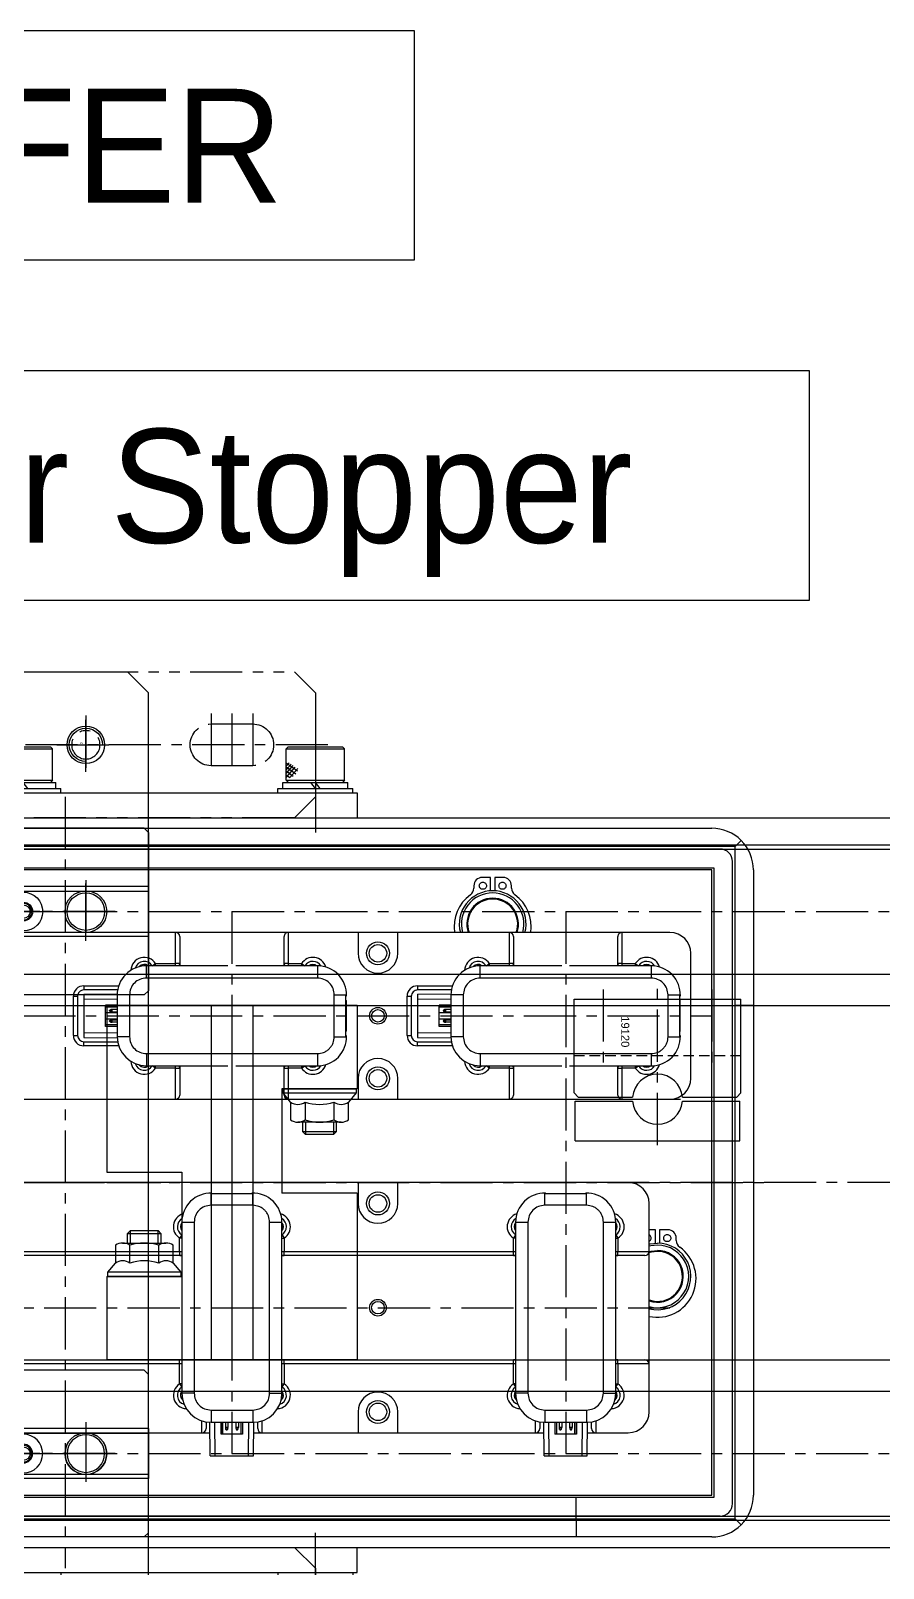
# Model space of a CAD drawing. Header units: inches. Extents: x 0 to 23821, y 0 to 11279.
# Drawn here: x 4228.9 to 4433.3, y 4325.3 to 4694.1 of the extents above; entities that cross this region are included whole.
import ezdxf

# ---------------------------------------------------------------- set-up
doc = ezdxf.new("R2010")
doc.units = ezdxf.units.IN
doc.header["$LTSCALE"] = 10
doc.header["$MEASUREMENT"] = 0
for name, pattern in [('CENTER', [2, 1.25, -0.25, 0.25, -0.25]), ('HIDDEN', [0.375, 0.25, -0.125]), ('PHANTOM', [2.5, 1.25, -0.25, 0.25, -0.25, 0.25, -0.25])]:
    doc.linetypes.add(name, pattern=pattern)
doc.layers.get('Defpoints').update_dxf_attribs({"color": 8})
for name, color, linetype in [('11', 1, 'CENTER'), ('22', 2, 'HIDDEN'), ('44', 4, 'Continuous'), ('66', 6, 'PHANTOM'), ('A', 8, 'Continuous'), ('B', 123, 'Continuous'), ('G', 231, 'Continuous'), ('P', 142, 'Continuous'), ('T', 3, 'Continuous'), ('V', 1, 'Continuous'), ('Y', 60, 'Continuous')]:
    doc.layers.add(name, color=color, linetype=linetype)
doc.styles.add('SCI', font='')
doc.styles.get("Standard").update_dxf_attribs({"font": 'arial.ttf'})
doc.styles.get('SCI').set_extended_font_data('Gulim')
doc.dimstyles.new('SCH', dxfattribs={"dimtxt": 2.5, "dimasz": 2, "dimexe": 1.25, "dimexo": 0.625, "dimtad": 1, "dimdec": 8, "dimtxsty": 'SCI', "dimcen": 2.5, "dimclrd": 4, "dimclre": 4, "dimclrt": 7, "dimadec": 8, "dimazin": 2, "dimtfac": 1, "dimtdec": 8, "dimtmove": 0, "dimatfit": 3, "dimfxl": 1, "dimarcsym": 0})

# ---------------------------------------------------------------- blocks, each defined once
blk = doc.blocks.new('A$C24f58618')
for p, q in [((60, 85), (0, 85)), ((0, 85), (0, 45)), ((60, 85), (60, 65)), ((42, 65), (42, 40)), ((60, 65), (42, 65)), ((42.25, 64), (42.25, 65)), ((42.25, 65), (59.75, 65)), ((44.07, 61.8), (42.25, 64)), ((42.25, 64), (59.75, 64)), ((59.75, 64), (57.93, 61.8)), ((59.75, 65), (59.75, 64)), ((44.07, 61.8), (44.07, 57.54)), ((47.54, 61.8), (47.54, 57.54)), ((54.46, 61.8), (54.46, 57.54)), ((57.93, 57.54), (57.93, 61.8)), ((56.2, 57), (45.8, 57)), ((47, 54.68), (47, 57)), ((55, 57), (55, 54.68)), ((47.68, 54), (47, 54.68)), ((55, 54.68), (47, 54.68)), ((54.32, 54), (47.68, 54)), ((55, 54.68), (54.32, 54)), ((0, 45), (18, 45)), ((18, 45), (18, 20)), ((60, 40), (42, 40)), ((60, 40), (60, 0)), ((5, 30.32), (5.68, 31)), ((5, 28), (5, 30.32)), ((5, 30.32), (13, 30.32)), ((5.68, 31), (12.32, 31)), ((12.32, 31), (13, 30.32)), ((13, 30.32), (13, 28)), ((2.07, 27.46), (2.07, 23.2)), ((3.8, 28), (14.2, 28)), ((5.54, 23.2), (5.54, 27.46)), ((12.46, 23.2), (12.46, 27.46)), ((15.93, 23.2), (15.93, 27.46)), ((0.25, 21), (2.07, 23.2)), ((15.93, 23.2), (17.75, 21)), ((0, 20), (18, 20)), ((0, 20), (0, 0)), ((0.25, 20), (0.25, 21)), ((17.75, 21), (0.25, 21)), ((17.75, 20), (0.25, 20)), ((17.75, 21), (17.75, 20)), ((60, 0), (0, 0))]:
    blk.add_line(p, q)
for centre, radius, start, end in [((45.8, 64.33), 3.07, 235.6158, 304.3842), ((51, 72.73), 11.46, 252.412, 287.588), ((56.2, 64.33), 3.07, 235.6158, 304.3842), ((45.8, 60.07), 3.07, 235.6158, 304.3842), ((51, 68.46), 11.46, 252.412, 287.588), ((56.2, 60.07), 3.07, 235.6158, 304.3842), ((3.8, 24.93), 3.07, 55.6158, 124.3842), ((9, 16.54), 11.46, 72.412, 107.588), ((14.2, 24.93), 3.07, 55.6158, 124.3842), ((3.8, 20.67), 3.07, 55.6158, 124.3842), ((9, 12.27), 11.46, 72.412, 107.588), ((14.2, 20.67), 3.07, 55.6158, 124.3842)]:
    blk.add_arc(centre, radius, start, end)
at = {"layer": '11'}
blk.add_line((30, 85), (30, 0), dxfattribs=at)
at = {"layer": 'A'}
for p, q in [((25, 85), (25, 0)), ((35, 85), (35, 0))]:
    blk.add_line(p, q, dxfattribs=at)
at = {"layer": 'T'}
for p, q in [((47.68, 57), (47.68, 54)), ((54.32, 57), (54.32, 54)), ((5.68, 28), (5.68, 31)), ((12.32, 28), (12.32, 31))]:
    blk.add_line(p, q, dxfattribs=at)
blk = doc.blocks.new('A$Cf3967718')
at = {"linetype": 'Continuous'}
for p, q in [((-61.5, 147), (-62, 146.5)), ((-62, 139), (-62, 146.5)), ((-48, 146.5), (-62, 146.5)), ((-48.5, 147), (-61.5, 147)), ((-48, 146.5), (-48.5, 147)), ((-48, 139), (-48, 146.5)), ((8.5, 147), (8, 146.5)), ((8, 139), (8, 146.5)), ((22, 146.5), (8, 146.5)), ((21.5, 147), (8.5, 147)), ((22, 146.5), (21.5, 147)), ((22, 139), (22, 146.5)), ((28.5, 147), (28, 146.5)), ((28, 139), (28, 146.5)), ((42, 146.5), (28, 146.5)), ((41.5, 147), (28.5, 147)), ((42, 146.5), (41.5, 147)), ((42, 139), (42, 146.5)), ((98.5, 147), (98, 146.5)), ((98, 139), (98, 146.5)), ((112, 146.5), (98, 146.5)), ((111.5, 147), (98.5, 147)), ((112, 146.5), (111.5, 147)), ((112, 139), (112, 146.5)), ((-48.9, 139.67), (-50.79, 141.82)), ((-48, 143.17), (-50.7, 141.24)), ((-48, 142.25), (-50.34, 140.57)), ((-48, 139.67), (-50.19, 142.16)), ((-48, 140.59), (-49.71, 142.53)), ((-48, 141.25), (-49.71, 140.02)), ((-48, 141.53), (-49.22, 142.9)), ((-48, 140.34), (-48.92, 139.67)), ((-48, 142.4), (-48.69, 143.17)), ((21.1, 139.67), (19.21, 141.82)), ((22, 143.17), (19.3, 141.24)), ((22, 142.25), (19.66, 140.57)), ((22, 139.67), (19.81, 142.16)), ((22, 140.59), (20.29, 142.53)), ((22, 141.25), (20.29, 140.02)), ((22, 141.53), (20.78, 142.9)), ((22, 140.34), (21.08, 139.67)), ((22, 142.4), (21.31, 143.17)), ((41.1, 139.67), (39.21, 141.82)), ((42, 143.17), (39.3, 141.24)), ((42, 142.25), (39.66, 140.57)), ((42, 139.67), (39.81, 142.16)), ((42, 140.59), (40.29, 142.53)), ((42, 141.25), (40.29, 140.02)), ((42, 141.53), (40.78, 142.9)), ((42, 140.34), (41.08, 139.67)), ((42, 142.4), (41.31, 143.17)), ((111.1, 139.67), (109.21, 141.82)), ((112, 143.17), (109.3, 141.24)), ((112, 142.25), (109.66, 140.57)), ((112, 139.67), (109.81, 142.16)), ((112, 140.59), (110.29, 142.53)), ((112, 141.25), (110.29, 140.02)), ((112, 141.53), (110.78, 142.9)), ((112, 140.34), (111.08, 139.67)), ((112, 142.4), (111.31, 143.17)), ((-46, 137), (-64, 137)), ((-64, 136), (-64, 137)), ((-62.81, 137), (-62.81, 138.5)), ((-47.19, 138.5), (-62.81, 138.5)), ((-62, 139), (-61.5, 138.5)), ((-48, 139), (-62, 139)), ((-56.12, 137), (-55, 138.5)), ((-55, 137), (-53.88, 138.5)), ((-48, 139), (-48.5, 138.5)), ((-47.19, 137), (-47.19, 138.5)), ((-46, 136), (-46, 137)), ((24, 137), (6, 137)), ((6, 136), (6, 137)), ((7.19, 137), (7.19, 138.5)), ((22.81, 138.5), (7.19, 138.5)), ((8, 139), (8.5, 138.5)), ((22, 139), (8, 139)), ((13.88, 137), (15, 138.5)), ((15, 137), (16.12, 138.5)), ((22, 139), (21.5, 138.5)), ((22.81, 137), (22.81, 138.5)), ((24, 136), (24, 137)), ((44, 137), (26, 137)), ((26, 136), (26, 137)), ((27.19, 137), (27.19, 138.5)), ((42.81, 138.5), (27.19, 138.5)), ((28, 139), (28.5, 138.5)), ((42, 139), (28, 139)), ((33.88, 137), (35, 138.5)), ((35, 137), (36.12, 138.5)), ((42, 139), (41.5, 138.5)), ((42.81, 137), (42.81, 138.5)), ((44, 136), (44, 137)), ((114, 137), (96, 137)), ((96, 136), (96, 137)), ((97.19, 137), (97.19, 138.5)), ((112.81, 138.5), (97.19, 138.5)), ((98, 139), (98.5, 138.5)), ((112, 139), (98, 139)), ((103.88, 137), (105, 138.5)), ((105, 137), (106.12, 138.5)), ((112, 139), (111.5, 138.5)), ((112.81, 137), (112.81, 138.5)), ((114, 136), (114, 137)), ((115, 136), (-65, 136)), ((-65, 136), (-65, 130)), ((-46, 136), (-64, 136)), ((24, 136), (6, 136)), ((44, 136), (26, 136)), ((114, 136), (96, 136)), ((115, 136), (115, 130)), ((115, 130), (-65, 130)), ((115, -45), (-65, -45)), ((-65, -51), (-65, -45)), ((115, -51), (115, -45)), ((115, -51), (-65, -51)), ((-46, -51), (-64, -51)), ((-64, -51), (-64, -52)), ((-46, -51), (-46, -52)), ((24, -51), (6, -51)), ((6, -51), (6, -52)), ((24, -51), (24, -52)), ((44, -51), (26, -51)), ((26, -51), (26, -52)), ((44, -51), (44, -52)), ((114, -51), (96, -51)), ((96, -51), (96, -52)), ((114, -51), (114, -52)), ((-46, -52), (-64, -52)), ((-62.81, -52), (-62.81, -53.5)), ((-47.19, -53.5), (-62.81, -53.5)), ((-62, -54), (-61.5, -53.5)), ((-62, -54), (-62, -61.5)), ((-48, -54), (-62, -54)), ((-56.12, -52), (-55, -53.5)), ((-55, -52), (-53.88, -53.5)), ((-48.9, -54.67), (-50.79, -56.82)), ((-48, -54.67), (-50.19, -57.16)), ((-48, -56.25), (-49.71, -55.02)), ((-48, -55.34), (-48.92, -54.67)), ((-48, -54), (-48.5, -53.5)), ((-48, -54), (-48, -61.5)), ((-47.19, -52), (-47.19, -53.5)), ((24, -52), (6, -52)), ((7.19, -52), (7.19, -53.5)), ((22.81, -53.5), (7.19, -53.5)), ((8, -54), (8.5, -53.5)), ((8, -54), (8, -61.5)), ((22, -54), (8, -54)), ((13.88, -52), (15, -53.5)), ((15, -52), (16.12, -53.5)), ((21.1, -54.67), (19.21, -56.82)), ((22, -54.67), (19.81, -57.16)), ((22, -56.25), (20.29, -55.02)), ((22, -55.34), (21.08, -54.67)), ((22, -54), (21.5, -53.5)), ((22, -54), (22, -61.5)), ((22.81, -52), (22.81, -53.5)), ((44, -52), (26, -52)), ((27.19, -52), (27.19, -53.5)), ((42.81, -53.5), (27.19, -53.5)), ((28, -54), (28.5, -53.5)), ((28, -54), (28, -61.5)), ((42, -54), (28, -54)), ((33.88, -52), (35, -53.5)), ((35, -52), (36.12, -53.5)), ((41.1, -54.67), (39.21, -56.82)), ((42, -54.67), (39.81, -57.16)), ((42, -56.25), (40.29, -55.02)), ((42, -55.34), (41.08, -54.67)), ((42, -54), (41.5, -53.5)), ((42, -54), (42, -61.5)), ((42.81, -52), (42.81, -53.5)), ((114, -52), (96, -52)), ((97.19, -52), (97.19, -53.5)), ((112.81, -53.5), (97.19, -53.5)), ((98, -54), (98.5, -53.5)), ((98, -54), (98, -61.5)), ((112, -54), (98, -54)), ((103.88, -52), (105, -53.5)), ((105, -52), (106.12, -53.5)), ((111.1, -54.67), (109.21, -56.82)), ((112, -54.67), (109.81, -57.16)), ((112, -56.25), (110.29, -55.02)), ((112, -55.34), (111.08, -54.67)), ((112, -54), (111.5, -53.5)), ((112, -54), (112, -61.5)), ((112.81, -52), (112.81, -53.5)), ((-48, -58.17), (-50.7, -56.24)), ((-48, -57.25), (-50.34, -55.57)), ((-48, -55.59), (-49.71, -57.53)), ((-48, -56.53), (-49.22, -57.9)), ((-48, -57.4), (-48.69, -58.17)), ((22, -58.17), (19.3, -56.24)), ((22, -57.25), (19.66, -55.57)), ((22, -55.59), (20.29, -57.53)), ((22, -56.53), (20.78, -57.9)), ((22, -57.4), (21.31, -58.17)), ((42, -58.17), (39.3, -56.24)), ((42, -57.25), (39.66, -55.57)), ((42, -55.59), (40.29, -57.53)), ((42, -56.53), (40.78, -57.9)), ((42, -57.4), (41.31, -58.17)), ((112, -58.17), (109.3, -56.24)), ((112, -57.25), (109.66, -55.57)), ((112, -55.59), (110.29, -57.53)), ((112, -56.53), (110.78, -57.9)), ((112, -57.4), (111.31, -58.17)), ((-61.5, -62), (-62, -61.5)), ((-48, -61.5), (-62, -61.5)), ((-48.5, -62), (-61.5, -62)), ((-48, -61.5), (-48.5, -62)), ((8.5, -62), (8, -61.5)), ((22, -61.5), (8, -61.5)), ((21.5, -62), (8.5, -62)), ((22, -61.5), (21.5, -62)), ((28.5, -62), (28, -61.5)), ((42, -61.5), (28, -61.5)), ((41.5, -62), (28.5, -62)), ((42, -61.5), (41.5, -62)), ((98.5, -62), (98, -61.5)), ((112, -61.5), (98, -61.5)), ((111.5, -62), (98.5, -62)), ((112, -61.5), (111.5, -62))]:
    blk.add_line(p, q, dxfattribs=at)
for p, q in [((25, 130), (25, 85)), ((25, -45), (25, 0))]:
    blk.add_line(p, q)
at = {"layer": '11'}
blk.add_line((25, -134.33), (25, 219.33), dxfattribs=at)
at = {"layer": '11', "linetype": 'Continuous'}
for p, q in [((-55, 147.84), (-55, 126.47)), ((15, 147.84), (15, 126.47)), ((35, 147.84), (35, 126.47)), ((105, 147.84), (105, 126.47)), ((-55, -62.84), (-55, -41.47)), ((15, -62.84), (15, -41.47)), ((35, -62.84), (35, -41.47)), ((105, -62.84), (105, -41.47))]:
    blk.add_line(p, q, dxfattribs=at)
blk = doc.blocks.new('A$C36ac1f08')
for p, q in [((-6520, -12), (-280, -12)), ((-6520, -57), (-280, -57)), ((-6520, -142), (-280, -142)), ((-6520, -187), (-280, -187))]:
    blk.add_line(p, q)
at = {"layer": '11'}
for p, q in [((-6520, -34.5), (-280, -34.5)), ((-279.95, -99.5), (-6520, -99.5)), ((-6520, -164.5), (-280, -164.5))]:
    blk.add_line(p, q, dxfattribs=at)
at = {"layer": 'B'}
for p, q in [((-6520, -19.5), (-280, -19.5)), ((-6520, -49.5), (-280, -49.5)), ((-6520, -149.5), (-280, -149.5)), ((-6520, -179.5), (-280, -179.5))]:
    blk.add_line(p, q, dxfattribs=at)
at = {"layer": 'G'}
for p, q in [((-6520, -18.5), (-280, -18.5)), ((-6520, -180.5), (-280, -180.5))]:
    blk.add_line(p, q, dxfattribs=at)
at = {"rotation": 180}
blk.add_blockref('A$Cf3967718', (-3995, -57), dxfattribs=at)
blk.add_blockref('A$C24f58618', (-3990, -142))
blk = doc.blocks.new('A$C79f051db')
for p, q in [((-19.75, 10), (-19.75, 0.5)), ((19.75, 10), (-19.75, 10)), ((19.75, 10), (19.75, 0.5)), ((-5.98, 0.5), (-19.75, 0.5)), ((19.75, 0.5), (5.98, 0.5)), ((-19, -0.5), (-20, -1.5)), ((-20, -1.5), (-20, -24)), ((-5.98, -0.5), (-19, -0.5)), ((19, -0.5), (5.98, -0.5)), ((20, -1.5), (19, -0.5)), ((20, -1.5), (20, -24)), ((20, -22.5), (-20, -22.5)), ((20, -24), (-20, -24))]:
    blk.add_line(p, q)
for start, end in [(4.7802, 175.2198), (184.7802, 355.2198)]:
    blk.add_arc((0, 0), 6, start, end)
at = {"layer": '11'}
for p, q in [((0, 11), (0, -26.9)), ((7, 0), (-7, 0)), ((-13, -26.34), (-13, -8.31)), ((13, -26.34), (13, -8.31))]:
    blk.add_line(p, q, dxfattribs=at)
at = {"layer": '22'}
blk.add_line((20, -10.5), (-20, -10.5), dxfattribs=at)
blk.add_text('19120', height=1.92, rotation=90).set_placement((8.68, -19.9))
blk = doc.blocks.new('A$Ce158b9f5')
for p, q in [((15, 177.5), (325, 177.5)), ((47.5, 173.13), (47.5, 177.5)), ((7.93, 174.57), (9.37, 173.13)), ((330.63, 173.13), (9.37, 173.13)), ((9.37, 173.13), (9.37, 50)), ((47.5, 173.13), (47.5, 168)), ((5, 50), (5, 167.5)), ((14.5, 168), (325.5, 168)), ((14.5, 50), (14.5, 168)), ((325, 167.5), (15, 167.5)), ((15, 167.5), (15, 17.5)), ((44.81, 158), (44.74, 150)), ((55.19, 158), (44.81, 158)), ((46.01, 158), (45.94, 150)), ((53.99, 158), (54.06, 150)), ((55.19, 158), (55.26, 150)), ((124.81, 158), (124.74, 150)), ((135.19, 158), (124.81, 158)), ((126.01, 158), (125.94, 150)), ((133.99, 158), (134.06, 150)), ((135.19, 158), (135.26, 150)), ((42.8, 152.5), (35, 152.5)), ((44.77, 152.5), (42.8, 152.5)), ((42.8, 149.65), (42.8, 152.5)), ((43.8, 151.5), (43.8, 149.9)), ((47.42, 150), (47.42, 152.8)), ((47.42, 152.8), (52.58, 152.8)), ((47.45, 150), (47.45, 152.8)), ((47.85, 150), (47.85, 152.8)), ((48.45, 150), (48.45, 151.21)), ((48.45, 151.21), (49.05, 151.21)), ((48.56, 151.7), (48.51, 151.55)), ((48.99, 151.55), (48.51, 151.55)), ((48.94, 151.7), (48.56, 151.7)), ((48.71, 151.8), (48.79, 151.8)), ((48.99, 151.55), (48.94, 151.7)), ((49.05, 150), (49.05, 151.21)), ((50.95, 151.21), (51.55, 151.21)), ((50.95, 150), (50.95, 151.21)), ((51.01, 151.55), (51.06, 151.7)), ((51.49, 151.55), (51.01, 151.55)), ((51.44, 151.7), (51.06, 151.7)), ((51.21, 151.8), (51.29, 151.8)), ((51.44, 151.7), (51.49, 151.55)), ((51.55, 150), (51.55, 151.21)), ((52.15, 152.8), (52.15, 150)), ((52.55, 152.8), (52.55, 150)), ((52.58, 150), (52.58, 152.8)), ((57.2, 152.5), (55.23, 152.5)), ((56.2, 149.9), (56.2, 151.5)), ((90.25, 152.5), (57.2, 152.5)), ((57.2, 152.5), (57.2, 149.65)), ((90.25, 152.5), (90.25, 147.5)), ((99.75, 152.5), (90.25, 152.5)), ((99.75, 147.5), (99.75, 152.5)), ((122.8, 152.5), (99.75, 152.5)), ((124.77, 152.5), (122.8, 152.5)), ((122.8, 149.65), (122.8, 152.5)), ((123.8, 151.5), (123.8, 149.9)), ((127.42, 150), (127.42, 152.8)), ((127.42, 152.8), (132.58, 152.8)), ((127.45, 150), (127.45, 152.8)), ((127.85, 150), (127.85, 152.8)), ((128.45, 150), (128.45, 151.21)), ((128.45, 151.21), (129.05, 151.21)), ((128.56, 151.7), (128.51, 151.55)), ((128.99, 151.55), (128.51, 151.55)), ((128.94, 151.7), (128.56, 151.7)), ((128.71, 151.8), (128.79, 151.8)), ((128.99, 151.55), (128.94, 151.7)), ((129.05, 150), (129.05, 151.21)), ((130.95, 151.21), (131.55, 151.21)), ((130.95, 150), (130.95, 151.21)), ((131.01, 151.55), (131.06, 151.7)), ((131.49, 151.55), (131.01, 151.55)), ((131.44, 151.7), (131.06, 151.7)), ((131.21, 151.8), (131.29, 151.8)), ((131.44, 151.7), (131.49, 151.55)), ((131.55, 150), (131.55, 151.21)), ((132.15, 152.8), (132.15, 150)), ((132.55, 152.8), (132.55, 150)), ((132.58, 150), (132.58, 152.8)), ((137.2, 152.5), (135.23, 152.5)), ((136.2, 149.9), (136.2, 151.5)), ((202.8, 152.5), (137.2, 152.5)), ((137.2, 152.5), (137.2, 149.65)), ((55, 150), (45, 150)), ((45, 147.05), (45, 150)), ((55, 147.05), (55, 150)), ((135, 150), (125, 150)), ((125, 147.05), (125, 150)), ((135, 147.05), (135, 150)), ((30, 147.5), (30, 136)), ((55, 147.05), (45, 147.05)), ((135, 147.05), (125, 147.05)), ((37.99, 141.58), (37.48, 140.78)), ((37.48, 136), (37.48, 140.78)), ((38, 140.78), (37.48, 140.78)), ((38, 143), (38, 102)), ((40.95, 143), (38, 143)), ((40.95, 143), (40.95, 102)), ((59.05, 102), (59.05, 143)), ((59.05, 143), (62, 143)), ((62, 102), (62, 143)), ((62, 140.78), (62.52, 140.78)), ((62.52, 140.78), (62.01, 141.58)), ((62.52, 140.78), (62.52, 136)), ((117.99, 141.58), (117.48, 140.78)), ((117.48, 136), (117.48, 140.78)), ((118, 140.78), (117.48, 140.78)), ((118, 143), (118, 102)), ((120.95, 143), (118, 143)), ((120.95, 143), (120.95, 102)), ((139.05, 102), (139.05, 143)), ((139.05, 143), (142, 143)), ((142, 102), (142, 143)), ((142, 140.78), (142.52, 140.78)), ((142.52, 140.78), (142.01, 141.58)), ((142.52, 140.78), (142.52, 136)), ((30, 136), (37.48, 136)), ((30, 136), (30, 109)), ((37.48, 135), (31, 135)), ((37.48, 136), (37.48, 135)), ((37.48, 136), (38, 136)), ((38, 135), (37.48, 135)), ((62, 136), (62.52, 136)), ((62.52, 135), (62, 135)), ((62.52, 136), (117.48, 136)), ((62.52, 136), (62.52, 135)), ((117.48, 135), (62.52, 135)), ((117.48, 136), (117.48, 135)), ((117.48, 136), (118, 136)), ((118, 135), (117.48, 135)), ((142, 136), (142.52, 136)), ((142.52, 135), (142, 135)), ((142.52, 136), (197.48, 136)), ((142.52, 136), (142.52, 135)), ((197.48, 135), (142.52, 135)), ((27.5, 103.8), (27.5, 107.02)), ((28.5, 107.02), (28.5, 103.8)), ((37.48, 109), (30, 109)), ((30, 109), (30, 97.5)), ((31, 110), (37.48, 110)), ((37.48, 110), (37.48, 109)), ((37.48, 110), (38, 110)), ((37.48, 105.82), (37.48, 109)), ((38, 109), (37.48, 109)), ((62, 110), (62.52, 110)), ((62.52, 109), (62, 109)), ((62.52, 110), (117.48, 110)), ((62.52, 110), (62.52, 109)), ((117.48, 109), (62.52, 109)), ((62.52, 109), (62.52, 105.82)), ((117.48, 110), (117.48, 109)), ((117.48, 110), (118, 110)), ((117.48, 105.82), (117.48, 109)), ((118, 109), (117.48, 109)), ((142, 110), (142.52, 110)), ((142.52, 109), (142, 109)), ((142.52, 109), (142.52, 110)), ((142.52, 110), (197.48, 110)), ((142.52, 109), (142.52, 105.82)), ((197.48, 109), (142.52, 109)), ((23.5, 106.37), (23.5, 105.8)), ((25.5, 103.8), (27.5, 103.8)), ((28.5, 103.8), (30, 103.8)), ((37.99, 105.02), (37.48, 105.82)), ((38, 105.82), (37.48, 105.82)), ((62, 105.82), (62.52, 105.82)), ((62.01, 105.02), (62.52, 105.82)), ((117.99, 105.02), (117.48, 105.82)), ((118, 105.82), (117.48, 105.82)), ((142, 105.82), (142.52, 105.82)), ((142.01, 105.02), (142.52, 105.82)), ((40.95, 102), (38, 102)), ((62, 102), (59.05, 102)), ((120.95, 102), (118, 102)), ((142, 102), (139.05, 102)), ((45, 97.95), (55, 97.95)), ((45, 97.95), (45, 95.16)), ((55, 97.95), (55, 95.16)), ((90.25, 97.5), (90.25, 92.5)), ((99.75, 92.5), (99.75, 97.5)), ((125, 97.95), (135, 97.95)), ((125, 97.95), (125, 95.16)), ((135, 97.95), (135, 95.16)), ((35, 92.5), (305, 92.5)), ((45, 95.16), (55, 95.16)), ((45.19, 95), (45.21, 95.16)), ((46.8, 95.16), (46.8, 95.1)), ((49, 95.1), (46.8, 95.1)), ((53.2, 95.1), (51, 95.1)), ((53.2, 95.16), (53.2, 95.1)), ((54.79, 95.16), (54.81, 95)), ((125, 95.16), (135, 95.16)), ((125.19, 95), (125.21, 95.16)), ((126.8, 95.16), (126.8, 95.1)), ((129, 95.1), (126.8, 95.1)), ((133.2, 95.1), (131, 95.1)), ((133.2, 95.16), (133.2, 95.1)), ((134.79, 95.16), (134.81, 95)), ((315, 72.5), (25, 72.5)), ((36.5, 65.02), (36.5, 72.5)), ((37.5, 71.5), (37.5, 65.02)), ((62.5, 65.02), (62.5, 71.5)), ((63.5, 72.5), (63.5, 65.02)), ((90.25, 72.5), (90.25, 67.5)), ((99.75, 67.5), (99.75, 72.5)), ((116.5, 65.02), (116.5, 72.5)), ((117.5, 71.5), (117.5, 65.02)), ((142.5, 65.02), (142.5, 71.5)), ((143.5, 72.5), (143.5, 65.02)), ((20, 67.5), (20, 37.5)), ((49.06, 64.5), (29.5, 64.5)), ((29.5, 61.55), (29.5, 64.5)), ((33.32, 65.02), (32.52, 64.51)), ((33.32, 65.02), (36.5, 65.02)), ((33.32, 64.5), (33.32, 65.02)), ((37.5, 65.02), (36.5, 65.02)), ((36.5, 64.5), (36.5, 65.02)), ((37.5, 65.02), (37.5, 64.5)), ((70.5, 64.5), (50.94, 64.5)), ((63.5, 65.02), (62.5, 65.02)), ((62.5, 64.5), (62.5, 65.02)), ((63.5, 65.02), (68.28, 65.02)), ((63.5, 65.02), (63.5, 64.5)), ((68.28, 65.02), (69.08, 64.51)), ((68.28, 65.02), (68.28, 64.5)), ((70.5, 61.55), (70.5, 64.5)), ((129.06, 64.5), (109.5, 64.5)), ((109.5, 61.55), (109.5, 64.5)), ((113.32, 65.02), (112.52, 64.51)), ((113.32, 65.02), (116.5, 65.02)), ((113.32, 64.5), (113.32, 65.02)), ((117.5, 65.02), (116.5, 65.02)), ((116.5, 64.5), (116.5, 65.02)), ((117.5, 65.02), (117.5, 64.5)), ((150.5, 64.5), (130.94, 64.5)), ((143.5, 65.02), (142.5, 65.02)), ((142.5, 64.5), (142.5, 65.02)), ((143.5, 65.02), (148.28, 65.02)), ((143.5, 65.02), (143.5, 64.5)), ((148.28, 65.02), (149.08, 64.51)), ((148.28, 65.02), (148.28, 64.5)), ((150.5, 61.55), (150.5, 64.5)), ((70.5, 61.55), (29.5, 61.55)), ((77.15, 59.7), (85.5, 59.7)), ((85.5, 59.7), (85.5, 58.7)), ((150.5, 61.55), (109.5, 61.55)), ((157.15, 59.7), (165.5, 59.7)), ((165.5, 59.7), (165.5, 58.7)), ((22.5, 57.31), (22.66, 57.29)), ((22.6, 49.3), (22.6, 55.7)), ((22.6, 55.7), (22.66, 55.7)), ((22.66, 57.5), (22.66, 47.5)), ((25.45, 57.5), (22.66, 57.5)), ((25.45, 57.5), (25.45, 47.5)), ((74.55, 47.5), (74.55, 57.5)), ((74.55, 57.5), (77.5, 57.5)), ((85.5, 58.7), (77.4, 58.7)), ((85.5, 57.69), (77.5, 57.76)), ((77.5, 47.5), (77.5, 57.5)), ((85.5, 56.49), (77.5, 56.56)), ((85.5, 48.51), (85.5, 56.49)), ((88, 57.2), (87, 57.2)), ((87, 47.8), (87, 57.2)), ((88, 57.2), (88, 47.8)), ((102.5, 57.31), (102.66, 57.29)), ((102.6, 49.3), (102.6, 55.7)), ((102.6, 55.7), (102.66, 55.7)), ((102.66, 57.5), (102.66, 47.5)), ((105.45, 57.5), (102.66, 57.5)), ((105.45, 57.5), (105.45, 47.5)), ((154.55, 47.5), (154.55, 57.5)), ((154.55, 57.5), (157.5, 57.5)), ((165.5, 58.7), (157.4, 58.7)), ((165.5, 57.69), (157.5, 57.76)), ((157.5, 47.5), (157.5, 57.5)), ((165.5, 56.49), (157.5, 56.56)), ((165.5, 48.51), (165.5, 56.49)), ((167, 47.8), (167, 57.2)), ((168, 57.2), (167, 57.2)), ((168, 57.2), (168, 47.8)), ((77.5, 55.08), (80.3, 55.08)), ((77.5, 55.05), (80.3, 55.05)), ((77.5, 54.65), (80.3, 54.65)), ((77.5, 54.05), (78.71, 54.05)), ((78.71, 53.45), (77.5, 53.45)), ((80.3, 53.25), (77.5, 53.25)), ((77.5, 51.75), (80.3, 51.75)), ((78.71, 54.05), (78.71, 53.45)), ((79.05, 53.51), (79.05, 53.99)), ((79.2, 53.94), (79.05, 53.99)), ((79.05, 53.51), (79.2, 53.56)), ((79.2, 53.56), (79.2, 53.94)), ((79.3, 53.79), (79.3, 53.71)), ((80.3, 55.08), (80.3, 49.92)), ((157.5, 55.08), (160.3, 55.08)), ((157.5, 55.05), (160.3, 55.05)), ((157.5, 54.65), (160.3, 54.65)), ((157.5, 54.05), (158.71, 54.05)), ((158.71, 53.45), (157.5, 53.45)), ((160.3, 53.25), (157.5, 53.25)), ((157.5, 51.75), (160.3, 51.75)), ((158.71, 54.05), (158.71, 53.45)), ((159.05, 53.51), (159.05, 53.99)), ((159.2, 53.94), (159.05, 53.99)), ((159.05, 53.51), (159.2, 53.56)), ((159.2, 53.56), (159.2, 53.94)), ((159.3, 53.79), (159.3, 53.71)), ((160.3, 55.08), (160.3, 49.92)), ((5, 17.5), (5, 50)), ((5, 50), (9.37, 50)), ((9.37, 50), (9.37, 11.87)), ((14.5, 50), (9.37, 50)), ((14.5, 17), (14.5, 50)), ((22.6, 49.3), (22.66, 49.3)), ((78.71, 51.55), (77.5, 51.55)), ((77.5, 50.95), (78.71, 50.95)), ((80.3, 50.35), (77.5, 50.35)), ((80.3, 49.95), (77.5, 49.95)), ((77.5, 49.92), (80.3, 49.92)), ((85.5, 48.51), (77.5, 48.44)), ((78.71, 51.55), (78.71, 50.95)), ((79.05, 51.01), (79.05, 51.49)), ((79.05, 51.49), (79.2, 51.44)), ((79.2, 51.06), (79.05, 51.01)), ((79.2, 51.06), (79.2, 51.44)), ((79.3, 51.29), (79.3, 51.21)), ((102.6, 49.3), (102.66, 49.3)), ((158.71, 51.55), (157.5, 51.55)), ((157.5, 50.95), (158.71, 50.95)), ((160.3, 50.35), (157.5, 50.35)), ((160.3, 49.95), (157.5, 49.95)), ((157.5, 49.92), (160.3, 49.92)), ((165.5, 48.51), (157.5, 48.44)), ((158.71, 51.55), (158.71, 50.95)), ((159.05, 51.01), (159.05, 51.49)), ((159.05, 51.49), (159.2, 51.44)), ((159.2, 51.06), (159.05, 51.01)), ((159.2, 51.06), (159.2, 51.44)), ((159.3, 51.29), (159.3, 51.21)), ((22.66, 47.71), (22.5, 47.69)), ((25.45, 47.5), (22.66, 47.5)), ((74.55, 47.5), (77.5, 47.5)), ((85.5, 45.3), (77.15, 45.3)), ((77.4, 46.3), (85.5, 46.3)), ((85.5, 47.31), (77.5, 47.24)), ((85.5, 45.3), (85.5, 46.3)), ((88, 47.8), (87, 47.8)), ((102.66, 47.71), (102.5, 47.69)), ((105.45, 47.5), (102.66, 47.5)), ((154.55, 47.5), (157.5, 47.5)), ((165.5, 45.3), (157.15, 45.3)), ((157.4, 46.3), (165.5, 46.3)), ((165.5, 47.31), (157.5, 47.24)), ((165.5, 45.3), (165.5, 46.3)), ((168, 47.8), (167, 47.8)), ((29.5, 43.45), (70.5, 43.45)), ((29.5, 40.5), (29.5, 43.45)), ((70.5, 43.45), (70.5, 40.5)), ((109.5, 43.45), (150.5, 43.45)), ((109.5, 40.5), (109.5, 43.45)), ((150.5, 43.45), (150.5, 40.5)), ((29.5, 40.5), (49.06, 40.5)), ((33.32, 39.98), (32.52, 40.49)), ((33.32, 39.98), (33.32, 40.5)), ((36.5, 39.98), (33.32, 39.98)), ((36.5, 39.98), (36.5, 40.5)), ((36.5, 32.5), (36.5, 39.98)), ((36.5, 39.98), (37.5, 39.98)), ((37.5, 40.5), (37.5, 39.98)), ((37.5, 39.98), (37.5, 33.5)), ((50.94, 40.5), (70.5, 40.5)), ((62.5, 39.98), (62.5, 40.5)), ((62.5, 39.98), (63.5, 39.98)), ((62.5, 33.5), (62.5, 39.98)), ((63.5, 40.5), (63.5, 39.98)), ((63.5, 39.98), (63.5, 32.5)), ((68.28, 39.98), (63.5, 39.98)), ((68.28, 40.5), (68.28, 39.98)), ((69.08, 40.49), (68.28, 39.98)), ((90.25, 37.5), (90.25, 32.5)), ((99.75, 32.5), (99.75, 37.5)), ((109.5, 40.5), (129.06, 40.5)), ((113.32, 39.98), (112.52, 40.49)), ((113.32, 39.98), (113.32, 40.5)), ((116.5, 39.98), (113.32, 39.98)), ((116.5, 39.98), (116.5, 40.5)), ((116.5, 32.5), (116.5, 39.98)), ((116.5, 39.98), (117.5, 39.98)), ((117.5, 40.5), (117.5, 39.98)), ((117.5, 39.98), (117.5, 33.5)), ((130.94, 40.5), (150.5, 40.5)), ((142.5, 39.98), (142.5, 40.5)), ((142.5, 39.98), (143.5, 39.98)), ((142.5, 33.5), (142.5, 39.98)), ((143.5, 40.5), (143.5, 39.98)), ((143.5, 39.98), (143.5, 32.5)), ((148.28, 39.98), (143.5, 39.98)), ((148.28, 40.5), (148.28, 39.98)), ((149.08, 40.49), (148.28, 39.98)), ((25, 32.5), (315, 32.5)), ((67, 19.3), (67, 22.52)), ((68, 22.52), (68, 19.3)), ((63, 21.87), (63, 21.3)), ((65, 19.3), (67, 19.3)), ((68, 19.3), (70, 19.3)), ((72, 21.3), (72, 21.87)), ((325.5, 17), (14.5, 17)), ((15, 17.5), (325, 17.5)), ((7.93, 10.43), (9.37, 11.87)), ((9.37, 11.87), (330.63, 11.87)), ((325, 7.5), (15, 7.5))]:
    blk.add_line(p, q)
at = {"flags": 128}
for points in [[(28, 109), (29.49, 109.19), (30.07, 109.37)], [(30.01, 109.13), (29.48, 108.98), (28, 108.8)], [(28, 107.5), (29.61, 107.68), (30, 107.77)], [(30, 107.25), (29.72, 107.19), (28, 107)], [(46.8, 95.1), (46.31, 95.15), (46.27, 95.16)], [(53.73, 95.16), (53.69, 95.15), (53.2, 95.1)], [(126.8, 95.1), (126.31, 95.15), (126.27, 95.16)], [(133.73, 95.16), (133.69, 95.15), (133.2, 95.1)], [(22.6, 55.7), (22.65, 56.19), (22.66, 56.23)], [(102.6, 55.7), (102.65, 56.19), (102.66, 56.23)], [(22.66, 48.77), (22.65, 48.81), (22.6, 49.3)], [(102.66, 48.77), (102.65, 48.81), (102.6, 49.3)]]:
    blk.add_lwpolyline(points, dxfattribs=at)
for centre, radius in [((95, 147.5), 2.75), ((95, 147.5), 2.1), ((95, 122.5), 2), ((95, 122.5), 1.5), ((95, 97.5), 2.75), ((95, 97.5), 2.1), ((95, 67.5), 2.75), ((95, 67.5), 2.1), ((95, 52.5), 2), ((95, 52.5), 1.5), ((95, 37.5), 2.75), ((95, 37.5), 2.1)]:
    blk.add_circle(centre, radius)
for centre, radius, start, end in [((15, 167.5), 10, 90, 135), ((15, 167.5), 10, 135, 180), ((35, 147.5), 5, 90, 180), ((42.8, 151.5), 1, 0, 90), ((49.45, 151.21), 1, 160, 180), ((48.71, 151.65), 0.15, 90, 160), ((48.79, 151.65), 0.15, 20, 90), ((48.05, 151.21), 1, 0, 20), ((51.95, 151.21), 1, 160, 180), ((51.21, 151.65), 0.15, 90, 160), ((51.29, 151.65), 0.15, 20, 90), ((50.55, 151.21), 1, 0, 20), ((57.2, 151.5), 1, 90, 180), ((122.8, 151.5), 1, 0, 90), ((129.45, 151.21), 1, 160, 180), ((128.71, 151.65), 0.15, 90, 160), ((128.79, 151.65), 0.15, 20, 90), ((128.05, 151.21), 1, 0, 20), ((131.95, 151.21), 1, 160, 180), ((131.21, 151.65), 0.15, 90, 160), ((131.29, 151.65), 0.15, 20, 90), ((130.55, 151.21), 1, 0, 20), ((137.2, 151.5), 1, 90, 180), ((45, 143), 7, 90, 180), ((55, 143), 7, 0, 90), ((125, 143), 7, 90, 180), ((135, 143), 7, 0, 90), ((39.2, 143.5), 3.22, 92.3296, 237.7055), ((39.2, 143.5), 2.27, 107.1614, 237.7055), ((39.2, 143.5), 1.55, 129.767, 219.3275), ((39.2, 143.5), 1.5, 132.4943, 216.8699), ((60.8, 143.5), 3.22, 302.2945, 87.6704), ((60.8, 143.5), 2.27, 302.2945, 72.8386), ((60.8, 143.5), 1.55, 320.6725, 50.233), ((60.8, 143.5), 1.5, 323.1301, 47.5057), ((95, 147.5), 4.75, 180, 0), ((119.2, 143.5), 3.22, 92.3296, 237.7055), ((119.2, 143.5), 2.27, 107.1614, 237.7055), ((119.2, 143.5), 1.55, 129.767, 219.3275), ((119.2, 143.5), 1.5, 132.4943, 216.8699), ((140.8, 143.5), 3.22, 302.2945, 87.6704), ((140.8, 143.5), 2.27, 302.2945, 72.8386), ((140.8, 143.5), 1.55, 320.6725, 50.233), ((140.8, 143.5), 1.5, 323.1301, 47.5057), ((31, 136), 1, 180, 270), ((37.48, 135.91), 0.914, 270.1215, 304.8657), ((62.52, 135.91), 0.914, 235.1343, 269.8785), ((117.48, 135.91), 0.914, 270.1215, 304.8657), ((142.52, 135.91), 0.914, 235.1343, 269.8785), ((28, 115.55), 9.25, 77.5131, 234.7056), ((28, 115), 8, 75.5225, 270), ((28, 115), 7.5, 74.534, 270), ((28, 115), 6.2, 71.1809, 270), ((28, 115), 6, 70.5288, 270), ((21.5, 106.37), 2, 0, 54.7056), ((31, 109), 1, 90, 180), ((37.48, 109.09), 0.914, 55.1343, 89.8785), ((62.52, 109.09), 0.914, 90.1215, 124.8657), ((117.48, 109.09), 0.914, 55.1343, 89.8785), ((142.52, 109.09), 0.914, 90.1215, 124.8657), ((25.5, 105.8), 2, 180, 270), ((39.2, 103.1), 3.22, 122.2945, 253.5613), ((39.2, 103.1), 2.27, 122.2945, 239.6863), ((39.2, 103.1), 1.55, 140.6725, 219.3275), ((39.2, 103.1), 1.5, 143.1301, 216.8699), ((60.8, 103.1), 3.22, 286.4387, 57.7055), ((60.8, 103.1), 2.27, 300.3137, 57.7055), ((60.8, 103.1), 1.55, 320.6725, 39.3275), ((60.8, 103.1), 1.5, 323.1301, 36.8699), ((119.2, 103.1), 3.22, 122.2945, 253.5613), ((119.2, 103.1), 2.27, 122.2945, 239.6863), ((119.2, 103.1), 1.55, 140.6725, 219.3275), ((119.2, 103.1), 1.5, 143.1301, 216.8699), ((140.8, 103.1), 3.22, 286.4387, 57.7055), ((140.8, 103.1), 2.27, 300.3137, 57.7055), ((140.8, 103.1), 1.55, 320.6725, 39.3275), ((140.8, 103.1), 1.5, 323.1301, 36.8699), ((45, 102), 7, 180, 271.5443), ((55, 102), 7, 268.4557, 0), ((95, 97.5), 4.75, 0, 180), ((125, 102), 7, 180, 271.5443), ((135, 102), 7, 268.4557, 0), ((35, 97.5), 5, 180, 270), ((25, 67.5), 5, 90, 180), ((36.5, 71.5), 1, 0, 90), ((63.5, 71.5), 1, 90, 180), ((116.5, 71.5), 1, 0, 90), ((143.5, 71.5), 1, 90, 180), ((30.6, 63.3), 3.22, 32.2945, 163.5613), ((71, 63.3), 3.22, 2.3296, 147.7055), ((95, 67.5), 4.75, 180, 0), ((110.6, 63.3), 3.22, 32.2945, 163.5613), ((151, 63.3), 3.22, 2.3296, 147.7055), ((29.5, 57.5), 7, 90, 181.5443), ((30.6, 63.3), 2.27, 32.2945, 149.6863), ((30.6, 63.3), 1.55, 50.6725, 129.3275), ((30.6, 63.3), 1.5, 53.1301, 126.8699), ((36.59, 65.02), 0.914, 325.1343, 359.8785), ((63.41, 65.02), 0.914, 180.1215, 214.8657), ((71, 63.3), 2.27, 17.1614, 147.7055), ((71, 63.3), 1.55, 39.767, 129.3275), ((71, 63.3), 1.5, 42.4943, 126.8699), ((70.5, 57.5), 7, 0, 90), ((109.5, 57.5), 7, 90, 181.5443), ((110.6, 63.3), 2.27, 32.2945, 149.6863), ((110.6, 63.3), 1.55, 50.6725, 129.3275), ((110.6, 63.3), 1.5, 53.1301, 126.8699), ((116.59, 65.02), 0.914, 325.1343, 359.8785), ((143.41, 65.02), 0.914, 180.1215, 214.8657), ((151, 63.3), 2.27, 17.1614, 147.7055), ((151, 63.3), 1.55, 39.767, 129.3275), ((151, 63.3), 1.5, 42.4943, 126.8699), ((150.5, 57.5), 7, 0, 90), ((85.5, 57.2), 2.5, 0, 90), ((165.5, 57.2), 2.5, 0, 90), ((85.5, 57.2), 1.5, 0, 90), ((165.5, 57.2), 1.5, 0, 90), ((78.71, 53.05), 1, 70, 90), ((78.71, 54.45), 1, 270, 290), ((79.15, 53.79), 0.15, 0, 70), ((79.15, 53.71), 0.15, 290, 360), ((158.71, 53.05), 1, 70, 90), ((158.71, 54.45), 1, 270, 290), ((159.15, 53.79), 0.15, 0, 70), ((159.15, 53.71), 0.15, 290, 360), ((78.71, 50.55), 1, 70, 90), ((78.71, 51.95), 1, 270, 290), ((79.15, 51.29), 0.15, 0, 70), ((79.15, 51.21), 0.15, 290, 0), ((158.71, 50.55), 1, 70, 90), ((158.71, 51.95), 1, 270, 290), ((159.15, 51.29), 0.15, 0, 70), ((159.15, 51.21), 0.15, 290, 0), ((29.5, 47.5), 7, 178.4557, 270), ((70.5, 47.5), 7, 270, 0), ((85.5, 47.8), 2.5, 270, 0), ((85.5, 47.8), 1.5, 270, 0), ((109.5, 47.5), 7, 178.4557, 270), ((150.5, 47.5), 7, 270, 0), ((165.5, 47.8), 2.5, 270, 0), ((165.5, 47.8), 1.5, 270, 0), ((30.6, 41.7), 3.22, 196.4387, 327.7055), ((71, 41.7), 3.22, 212.2945, 357.6704), ((71, 41.7), 2.27, 212.2945, 342.8386), ((71, 41.7), 1.55, 230.6725, 320.233), ((71, 41.7), 1.5, 233.1301, 317.5057), ((95, 37.5), 4.75, 0, 180), ((110.6, 41.7), 3.22, 196.4387, 327.7055), ((151, 41.7), 3.22, 212.2945, 357.6704), ((151, 41.7), 2.27, 212.2945, 342.8386), ((151, 41.7), 1.55, 230.6725, 320.233), ((151, 41.7), 1.5, 233.1301, 317.5057), ((25, 37.5), 5, 180, 270), ((30.6, 41.7), 2.27, 210.3137, 327.7055), ((30.6, 41.7), 1.55, 230.6725, 309.3275), ((30.6, 41.7), 1.5, 233.1301, 306.8699), ((36.59, 39.98), 0.914, 0.1215, 34.8657), ((63.41, 39.98), 0.914, 145.1343, 179.8785), ((110.6, 41.7), 2.27, 210.3137, 327.7055), ((110.6, 41.7), 1.55, 230.6725, 309.3275), ((110.6, 41.7), 1.5, 233.1301, 306.8699), ((116.59, 39.98), 0.914, 0.1215, 34.8657), ((143.41, 39.98), 0.914, 145.1343, 179.8785), ((36.5, 33.5), 1, 270, 0), ((63.5, 33.5), 1, 180, 270), ((116.5, 33.5), 1, 270, 0), ((143.5, 33.5), 1, 180, 270), ((67.5, 31.05), 9.25, 170.9813, 234.7056), ((67.5, 30.5), 8, 165.5225, 270), ((67.5, 30.5), 7.5, 164.534, 270), ((67.5, 30.5), 6.2, 161.1809, 270), ((67.5, 30.5), 6, 160.5288, 270), ((67.5, 30.5), 8, 270, 14.4775), ((67.5, 30.5), 7.5, 270, 15.466), ((67.5, 30.5), 6.2, 270, 18.8191), ((67.5, 30.5), 6, 270, 19.4712), ((67.5, 31.05), 9.25, 305.2944, 9.0187), ((61, 21.87), 2, 0, 54.7056), ((74, 21.87), 2, 125.2944, 180), ((65, 21.3), 2, 180, 270), ((70, 21.3), 2, 270, 0), ((15, 17.5), 10, 180, 225), ((15, 17.5), 10, 225, 270)]:
    blk.add_arc(centre, radius, start, end)
for points in [[(45, 147.05), (44.47, 146.99), (43.41, 146.87), (42.07, 145.93), (41.13, 144.59), (41.01, 143.53), (40.95, 143)], [(59.05, 143), (58.99, 143.53), (58.87, 144.59), (57.93, 145.93), (56.59, 146.87), (55.53, 146.99), (55, 147.05)], [(125, 147.05), (124.47, 146.99), (123.41, 146.87), (122.07, 145.93), (121.13, 144.59), (121.01, 143.53), (120.95, 143)], [(139.05, 143), (138.99, 143.53), (138.87, 144.59), (137.93, 145.93), (136.59, 146.87), (135.53, 146.99), (135, 147.05)], [(26.5, 105.8), (26.49, 105.91), (26.46, 106.13), (26.27, 106.42), (25.98, 106.61), (25.65, 106.67), (25.32, 106.61), (25.03, 106.42), (24.84, 106.13), (24.78, 105.8), (24.84, 105.47), (25.03, 105.18), (25.32, 104.99), (25.65, 104.93), (25.98, 104.99), (26.27, 105.18), (26.46, 105.47), (26.49, 105.69), (26.5, 105.8)], [(55, 97.95), (55.53, 98.01), (56.59, 98.13), (57.93, 99.07), (58.87, 100.41), (58.99, 101.47), (59.05, 102)], [(135, 97.95), (135.53, 98.01), (136.59, 98.13), (137.93, 99.07), (138.87, 100.41), (138.99, 101.47), (139.05, 102)], [(74.55, 57.5), (74.49, 58.03), (74.37, 59.09), (73.43, 60.43), (72.09, 61.37), (71.03, 61.49), (70.5, 61.55)], [(154.55, 57.5), (154.49, 58.03), (154.37, 59.09), (153.43, 60.43), (152.09, 61.37), (151.03, 61.49), (150.5, 61.55)], [(25.45, 47.5), (25.51, 46.97), (25.63, 45.91), (26.57, 44.57), (27.91, 43.63), (28.97, 43.51), (29.5, 43.45)], [(70.5, 43.45), (71.03, 43.51), (72.09, 43.63), (73.43, 44.57), (74.37, 45.91), (74.49, 46.97), (74.55, 47.5)], [(105.45, 47.5), (105.51, 46.97), (105.63, 45.91), (106.57, 44.57), (107.91, 43.63), (108.97, 43.51), (109.5, 43.45)], [(150.5, 43.45), (151.03, 43.51), (152.09, 43.63), (153.43, 44.57), (154.37, 45.91), (154.49, 46.97), (154.55, 47.5)], [(66, 21.3), (65.99, 21.41), (65.96, 21.63), (65.77, 21.92), (65.48, 22.11), (65.15, 22.17), (64.82, 22.11), (64.53, 21.92), (64.34, 21.63), (64.28, 21.3), (64.34, 20.97), (64.53, 20.68), (64.82, 20.49), (65.15, 20.43), (65.48, 20.49), (65.77, 20.68), (65.96, 20.97), (65.99, 21.19), (66, 21.3)], [(70.7, 21.3), (70.69, 21.41), (70.66, 21.63), (70.47, 21.92), (70.18, 22.11), (69.85, 22.17), (69.52, 22.11), (69.23, 21.92), (69.04, 21.63), (68.98, 21.3), (69.04, 20.97), (69.23, 20.68), (69.52, 20.49), (69.85, 20.43), (70.18, 20.49), (70.47, 20.68), (70.66, 20.97), (70.69, 21.19), (70.7, 21.3)]]:
    blk.add_open_spline(points, degree=3)
for points, knots in [([(30, 106.57), (29.91, 106.52), (29.72, 106.41), (29.55, 106.13), (29.48, 105.8), (29.55, 105.47), (29.72, 105.19), (29.91, 105.08), (30, 105.03)], [0, 0, 0, 0, 0.1564, 0.3282, 0.5, 0.6718, 0.8436, 1, 1, 1, 1]), ([(40.95, 102), (41, 101.49), (41.09, 100.71), (41.59, 99.76), (42.12, 99.12), (42.76, 98.59), (43.71, 98.09), (44.49, 98), (45, 97.95)], [0, 0, 0, 0, 0.239457, 0.368361, 0.5, 0.631639, 0.760543, 1, 1, 1, 1]), ([(120.95, 102), (121, 101.49), (121.09, 100.71), (121.59, 99.76), (122.12, 99.12), (122.76, 98.59), (123.71, 98.09), (124.49, 98), (125, 97.95)], [0, 0, 0, 0, 0.239457, 0.368361, 0.5, 0.631639, 0.760543, 1, 1, 1, 1]), ([(29.5, 61.55), (28.99, 61.5), (28.21, 61.41), (27.26, 60.91), (26.62, 60.38), (26.09, 59.74), (25.59, 58.79), (25.5, 58.01), (25.45, 57.5)], [0, 0, 0, 0, 0.239457, 0.368361, 0.5, 0.631639, 0.760543, 1, 1, 1, 1]), ([(109.5, 61.55), (108.99, 61.5), (108.21, 61.41), (107.26, 60.91), (106.62, 60.38), (106.09, 59.74), (105.59, 58.79), (105.5, 58.01), (105.45, 57.5)], [0, 0, 0, 0, 0.239457, 0.368361, 0.5, 0.631639, 0.760543, 1, 1, 1, 1]), ([(85.5, 56.49), (85.5, 56.64), (85.5, 56.96), (85.5, 57.35), (85.5, 57.63), (85.5, 57.67), (85.5, 57.69)], [0, 0, 0, 0, 0.250002, 0.5, 0.749998, 1, 1, 1, 1]), ([(165.5, 56.49), (165.5, 56.64), (165.5, 56.96), (165.5, 57.35), (165.5, 57.63), (165.5, 57.67), (165.5, 57.69)], [0, 0, 0, 0, 0.2500024, 0.5, 0.7499976, 1, 1, 1, 1]), ([(85.5, 47.31), (85.5, 47.33), (85.5, 47.37), (85.5, 47.65), (85.5, 48.04), (85.5, 48.36), (85.5, 48.51)], [0, 0, 0, 0, 0.250002, 0.5, 0.749998, 1, 1, 1, 1]), ([(165.5, 47.31), (165.5, 47.33), (165.5, 47.37), (165.5, 47.65), (165.5, 48.04), (165.5, 48.36), (165.5, 48.51)], [0, 0, 0, 0, 0.250002, 0.5, 0.749998, 1, 1, 1, 1])]:
    blk.add_open_spline(points, degree=3, knots=knots)
at = {"layer": '11'}
for p, q in [((170, 0), (170, 185)), ((50, 27.5), (50, 157.5)), ((130, 27.5), (130, 157.5)), ((315, 122.5), (25, 122.5)), ((340, 92.5), (0, 92.5)), ((320, 52.5), (15, 52.5))]:
    blk.add_line(p, q, dxfattribs=at)
at = {"layer": 'Y'}
for p, q in [((13, 172.5), (327, 172.5)), ((10, 169.5), (10, 15.5)), ((13, 12.5), (327, 12.5))]:
    blk.add_line(p, q, dxfattribs=at)
for centre, start, end in [((13, 169.5), 90, 180), ((13, 15.5), 180, 270)]:
    blk.add_arc(centre, 3, start, end, dxfattribs=at)
blk = doc.blocks.new('A$Ca7bf00eb')
at = {"layer": 'P'}
blk.add_blockref('A$Ce158b9f5', (-170, -92.5), dxfattribs=at)
at = {"layer": 'V'}
blk.add_blockref('A$C79f051db', (-142, -20), dxfattribs=at)
blk = doc.blocks.new('MDCSM4', base_point=(159210.18, -20101.08))
at = {"color": 7, "linetype": 'Continuous'}
for radius in [4.65, 2.25]:
    blk.add_circle((159210.18, -20101.08), radius, dxfattribs=at)
at = {"layer": '11'}
for p, q in [((159210.18, -20108.05), (159210.18, -20094.1)), ((159203.21, -20101.08), (159217.16, -20101.08))]:
    blk.add_line(p, q, dxfattribs=at)
blk = doc.blocks.new('A$C02CF22F7')
for p, q in [((-40, -6), (-40, 6)), ((40, 6), (-40, 6)), ((40, -6), (40, 6)), ((40, -6), (-40, -6))]:
    blk.add_line(p, q)
for centre in [(-25, 0), (25, 0)]:
    blk.add_circle(centre, 5)
at = {"layer": '11'}
for p, q in [((-25, -7), (-25, 7)), ((25, -7), (25, 7)), ((32, 0), (-32, 0)), ((-32, 0), (-18, 0)), ((-14, 0), (-6, 0)), ((14, 0), (6, 0))]:
    blk.add_line(p, q, dxfattribs=at)
for p in [(-10, 0), (10, 0)]:
    blk.add_blockref('MDCSM4', p)
blk = doc.blocks.new('A$C5A220EFD')
for p, q in [((0, 19), (1, 20)), ((0, 19), (0, -19)), ((79, 20), (1, 20)), ((79, 20), (80, 19)), ((80, 19), (80, -19)), ((0, 4.9), (80, 4.9)), ((0, -4.9), (80, -4.9)), ((1, -20), (0, -19)), ((79, -20), (1, -20)), ((80, -19), (79, -20))]:
    blk.add_line(p, q)
for centre in [(15, 0), (65, 0)]:
    blk.add_circle(centre, 4.5)
at = {"layer": '11', "ltscale": 2.025}
for p, q in [((15, -6.75), (15, 6.75)), ((65, -6.75), (65, 6.75)), ((8.25, 0), (21.75, 0)), ((58.25, 0), (71.75, 0))]:
    blk.add_line(p, q, dxfattribs=at)
at = {"layer": '22'}
for p, q in [((80, 6), (0, 6)), ((80, -6), (0, -6))]:
    blk.add_line(p, q, dxfattribs=at)
blk = doc.blocks.new('A$C8f6e701c')
for p, q in [((-80, 12.5), (-75, 17.5)), ((75, 17.5), (-75, 17.5)), ((75, 17.5), (80, 12.5)), ((-80, 12.5), (-80, -12.5)), ((80, 12.5), (80, -12.5)), ((-55, 5), (-65, 5)), ((55, 5), (65, 5)), ((-65, -5), (-55, -5)), ((65, -5), (55, -5)), ((-80, -12.5), (-75, -17.5)), ((80, -12.5), (75, -17.5)), ((-75, -17.5), (75, -17.5))]:
    blk.add_line(p, q)
for centre in [(-25, 0), (25, 0)]:
    blk.add_circle(centre, 3.4)
for centre, start, end in [((-65, 0), 90, 270), ((-55, 0), 270, 90), ((55, 0), 90, 270), ((65, 0), 270, 90)]:
    blk.add_arc(centre, 5, start, end)
at = {"layer": '11'}
for p, q in [((0, 20.5), (0, -20.5)), ((-65, 7.5), (-65, -7.5)), ((-60, 7.5), (-60, -7.5)), ((-55, 7.5), (-55, -7.5)), ((55, 7.5), (55, -7.5)), ((60, 7.5), (60, -7.5)), ((65, 7.5), (65, -7.5)), ((-25, -6.5), (-25, 6.5)), ((25, -6.5), (25, 6.5)), ((-83, 0), (83, 0))]:
    blk.add_line(p, q, dxfattribs=at)
at = {"layer": 'T'}
for centre in [(-25, 0), (25, 0)]:
    blk.add_arc(centre, 4, 270, 180, dxfattribs=at)
at = {"layer": '44', "style": 'SCI'}
for p in [(-24.37, 0.2), (25.57, 0.37)]:
    blk.add_text('M8', height=0.394, dxfattribs=at).set_placement(p)
blk = doc.blocks.new('A$C248ae8a8')
for p, q in [((-40, 117.5), (-35, 122.5)), ((-35, 122.5), (35, 122.5)), ((35, 122.5), (40, 117.5)), ((-40, -117.5), (-40, 117.5)), ((40, -117.5), (40, 117.5)), ((40, 71), (-40, 71)), ((40, 59), (-40, 59)), ((40, -59), (-40, -59)), ((40, -71), (-40, -71)), ((-35, -122.5), (-40, -117.5)), ((40, -117.5), (35, -122.5)), ((-35, -122.5), (35, -122.5))]:
    blk.add_line(p, q)
for centre, radius in [((-25, 105), 4.5), ((25, 105), 4.5), ((-25, 65), 5), ((-10, 65), 1.62), ((10, 65), 1.62), ((25, 65), 5), ((-25, -65), 5), ((25, -65), 5), ((-10, -65), 1.62), ((10, -65), 1.62), ((-25, -105), 4.5), ((25, -105), 4.5)]:
    blk.add_circle(centre, radius)
at = {"layer": '11'}
for p, q in [((0, 125.5), (0, -125.5)), ((-25, 112), (-25, 98)), ((25, 112), (25, 98)), ((-32, 105), (-18, 105)), ((18, 105), (32, 105)), ((-25, 72.5), (-25, 57.5)), ((25, 72.5), (25, 57.5)), ((-10, 68), (-10, 62)), ((10, 68), (10, 62)), ((-32.5, 65), (-17.5, 65)), ((-13, 65), (-7, 65)), ((7, 65), (13, 65)), ((17.5, 65), (32.5, 65)), ((-43, 0), (43, 0)), ((-25, -57.5), (-25, -72.5)), ((25, -57.5), (25, -72.5)), ((-10, -62), (-10, -68)), ((10, -62), (10, -68)), ((-32.5, -65), (-17.5, -65)), ((-13, -65), (-7, -65)), ((7, -65), (13, -65)), ((17.5, -65), (32.5, -65)), ((-25, -98), (-25, -112)), ((25, -98), (25, -112)), ((-32, -105), (-18, -105)), ((18, -105), (32, -105))]:
    blk.add_line(p, q, dxfattribs=at)
at = {"layer": 'T'}
for centre in [(-10, 65), (10, 65), (-10, -65), (10, -65)]:
    blk.add_arc(centre, 2, 170.0082, 99.9928, dxfattribs=at)
blk = doc.blocks.new('A$C6987e67c')
for name, p in [('A$C248ae8a8', (0, 0)), ('A$C02CF22F7', (0, 65))]:
    blk.add_blockref(name, p)
at = {"ltscale": 0.5}
blk.add_blockref('A$C5A220EFD', (-40, 65), dxfattribs=at)
at = {"ltscale": 0.5, "xscale": -1, "rotation": 180}
blk.add_blockref('A$C5A220EFD', (-40, -65), dxfattribs=at)
at = {"xscale": -1, "rotation": 180}
blk.add_blockref('A$C02CF22F7', (0, -65), dxfattribs=at)
at = {"layer": '66', "xscale": -1}
for p in [(0, 105), (0, -105)]:
    blk.add_blockref('A$C8f6e701c', p, dxfattribs=at)
blk = doc.blocks.new('*D383')
at = {"color": 4, "lineweight": -2, "transparency": 16777216}
for p, q in [((4237.14, 4309.68), (4237.14, 3913.76)), ((4707.14, 4276.68), (4707.14, 3913.76)), ((4287.14, 3945.01), (4657.14, 3945.01))]:
    blk.add_line(p, q, dxfattribs=at)
at = {"color": 4, "transparency": 16777216}
for points in [[(4287.14, 3953.34), (4287.14, 3936.68), (4237.14, 3945.01)], [(4657.14, 3953.34), (4657.14, 3936.68), (4707.14, 3945.01)]]:
    blk.add_solid(points, dxfattribs=at)
at = {"layer": 'Defpoints', "color": 0, "transparency": 16777216}
for p in [(4237.14, 4325.31, -227228.55), (4707.14, 4292.31, -227228.55), (4707.14, 3945.01)]:
    blk.add_point(p, dxfattribs=at)
at = {"color": 7, "transparency": 16777216, "insert": (4472.14, 3992.76), "char_height": 62.5, "attachment_point": 5, "style": 'SCI'}
blk.add_mtext('470', dxfattribs=at)

msp = doc.modelspace()

# ---------------------------------------------------------------- linework, layer by layer
at = {"layer": 'G'}
for points in [[(4132.77929771, 4639.12063771), (4320.90053014, 4639.12063771), (4320.90053014, 4694.08415303), (4132.77929771, 4694.08415303)], [(4021.91859142, 4557.51971448), (4415.60567531, 4557.51971448), (4415.60567531, 4612.48322979), (4021.91859142, 4612.48322979)]]:
    msp.add_lwpolyline(points, close=True, dxfattribs=at)

# ---------------------------------------------------------------- block references
for name, p in [('A$C36ac1f08', (8237.14339049, 4517.30962586, -227228.55083111)), ('A$C6987e67c', (4217.14339049, 4417.80962586, -227228.55083111))]:
    msp.add_blockref(name, p)
at = {"rotation": 180}
msp.add_blockref('A$Ca7bf00eb', (4237.14339049, 4417.80962586, -227228.55083111), dxfattribs=at)

# ---------------------------------------------------------------- texts
at = {"color": 40, "style": 'SCI'}
for s, p in [('BUFFER', (4146.52017654, 4652.86151654)), ('Non Damper Stopper', (4035.65947025, 4571.26059331))]:
    msp.add_text(s, height=27.3, dxfattribs=at).set_placement(p)

# ---------------------------------------------------------------- dimensions: what is measured, and where the dimension line sits
dim = msp.add_linear_dim(base=(4707.1433904861, 3945.0100421666), p1=(4237.1433904861, 4325.3096258602, -227228.5508311124), p2=(4707.1433904861, 4292.3096258602, -227228.5508311124), dimstyle='SCH', override={"dimscale": 25})
dim.commit()
dim.dimension.update_dxf_attribs({"geometry": '*D383', "text_midpoint": (4472.1433904861, 3992.7588770535)})

doc.saveas('drawing.dxf')
